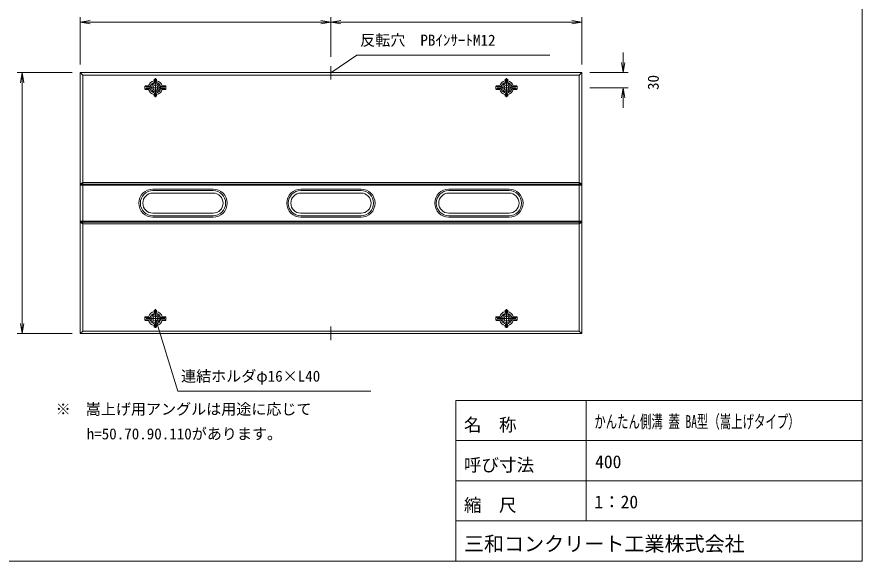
# Model space of a CAD drawing. Units: millimetres, scale not verified. Extents: x 985 to 15835, y 690 to 11190.
# Drawn here: x 7409 to 15835, y 690 to 6110 of the extents above; entities that cross this region are included whole.
import ezdxf
from ezdxf.enums import TextEntityAlignment as Align

# ---------------------------------------------------------------- set-up
doc = ezdxf.new("R2010")
doc.units = ezdxf.units.MM
doc.header["$LTSCALE"] = 20
for name, color, linetype, lineweight in [('0_2', 7, 'Continuous', 9), ('D-STR-DIM（寸法）', 7, 'Continuous', 18), ('D-STR-HTXT（旗揚げ）', 7, 'Continuous', 18), ('D-STR-STR1（構造物）', 7, 'Continuous', 18), ('D-STR（構造物外形線）', 1, 'Continuous', 18), ('D-TTL(外枠）', 2, 'Continuous', 18)]:
    doc.layers.add(name, color=color, linetype=linetype, lineweight=lineweight)
doc.layers.add('D-STR-TXT（文字）', color=7, linetype='Continuous')
doc.layers.add('D-TTL-TXT（文字）', color=7, linetype='Continuous')
doc.styles.add('ＭＳ ゴシック', font='')
doc.styles.get('ＭＳ ゴシック').set_extended_font_data('MS Gothic')

msp = doc.modelspace()

# ---------------------------------------------------------------- linework, layer by layer
at = {"layer": '0_2'}
for p, q in [((8039.92, 6057.02), (8139.92, 6073.69)), ((10439.92, 6073.69), (10539.92, 6057.02)), ((10539.92, 6057.02), (10639.92, 6073.69)), ((12939.92, 6073.69), (13039.92, 6057.02)), ((8139.92, 6040.36), (8039.92, 6057.02)), ((8039.92, 6057.02), (8139.92, 6057.02)), ((10539.92, 6057.02), (10439.92, 6040.36)), ((10539.92, 6057.02), (10439.92, 6057.02)), ((10639.92, 6040.36), (10539.92, 6057.02)), ((10539.92, 6057.02), (10639.92, 6057.02)), ((13039.92, 6057.02), (12939.92, 6040.36)), ((13039.92, 6057.02), (12939.92, 6057.02)), ((13453.06, 5555.22), (13436.39, 5655.22)), ((13469.73, 5655.22), (13453.06, 5555.22)), ((13453.06, 5555.22), (13453.06, 5655.22)), ((7445.55, 5455.22), (7462.22, 5555.22)), ((7462.22, 5555.22), (7478.88, 5455.22)), ((7462.22, 5555.22), (7462.22, 5455.22)), ((13436.39, 5305.22), (13453.06, 5405.22)), ((13453.06, 5405.22), (13469.73, 5305.22)), ((13453.06, 5405.22), (13453.06, 5305.22)), ((7462.22, 2955.22), (7445.55, 3055.22)), ((7478.88, 3055.22), (7462.22, 2955.22)), ((7462.22, 2955.22), (7462.22, 3055.22))]:
    msp.add_line(p, q, dxfattribs=at)
at = {"layer": 'D-STR-DIM（寸法）'}
for p, q in [((8039.92, 5635.22), (8039.92, 6107.02)), ((10539.92, 5712.04), (10539.92, 6107.02)), ((13039.92, 5635.22), (13039.92, 6107.02)), ((10439.92, 6057.02), (8139.92, 6057.02)), ((12939.92, 6057.02), (10639.92, 6057.02)), ((13453.06, 5655.22), (13453.06, 5755.22)), ((7959.92, 5555.22), (7412.22, 5555.22)), ((13119.92, 5555.22), (13503.06, 5555.22)), ((7462.22, 5455.22), (7462.22, 3055.22)), ((13119.92, 5405.22), (13503.06, 5405.22)), ((13453.06, 5305.22), (13453.06, 5205.22)), ((7959.92, 2955.22), (7412.22, 2955.22))]:
    msp.add_line(p, q, dxfattribs=at)
at = {"layer": 'D-STR-HTXT（旗揚げ）'}
for p, q in [((10539.92, 5553.34), (10799.46, 5729.96)), ((10799.46, 5729.96), (12722.51, 5729.96)), ((8789.92, 3105.22), (9013.31, 2383.57)), ((9013.31, 2383.57), (10936.35, 2383.57))]:
    msp.add_line(p, q, dxfattribs=at)
at = {"layer": 'D-STR-STR1（構造物）'}
for p, q in [((10539.92, 5621.15), (10539.92, 5485.52)), ((8777.42, 5474.1), (8777.42, 5485.72)), ((8781.92, 5490.22), (8797.92, 5490.22)), ((8782.42, 5490.22), (8782.42, 5457.18)), ((8789.92, 5311.66), (8789.92, 5498.79)), ((8797.42, 5490.22), (8797.42, 5457.18)), ((8802.42, 5485.72), (8802.42, 5474.1)), ((12277.42, 5485.72), (12277.42, 5474.1)), ((12297.92, 5490.22), (12281.92, 5490.22)), ((12282.42, 5490.22), (12282.42, 5457.18)), ((12289.92, 5311.66), (12289.92, 5498.79)), ((12297.42, 5490.22), (12297.42, 5457.18)), ((12302.42, 5474.1), (12302.42, 5485.72)), ((8684.92, 5392.22), (8684.92, 5418.22)), ((8738.93, 5417.72), (8684.92, 5417.72)), ((8738.93, 5392.72), (8684.92, 5392.72)), ((8689.42, 5422.72), (8722.14, 5422.72)), ((8883.48, 5405.22), (8696.35, 5405.22)), ((8738.93, 5417.72), (8722.14, 5422.72)), ((8722.14, 5387.72), (8738.93, 5392.72)), ((8782.42, 5457.18), (8777.42, 5474.1)), ((8802.42, 5474.1), (8797.42, 5457.18)), ((8857.69, 5422.72), (8840.91, 5417.72)), ((8894.92, 5417.72), (8840.91, 5417.72)), ((8857.69, 5387.72), (8840.91, 5392.72)), ((8894.92, 5392.72), (8840.91, 5392.72)), ((8890.42, 5422.72), (8857.69, 5422.72)), ((8894.92, 5392.22), (8894.92, 5418.22)), ((12184.92, 5392.22), (12184.92, 5418.22)), ((12184.92, 5417.72), (12238.93, 5417.72)), ((12184.92, 5392.72), (12238.93, 5392.72)), ((12189.42, 5422.72), (12222.14, 5422.72)), ((12196.35, 5405.22), (12383.48, 5405.22)), ((12222.14, 5422.72), (12238.93, 5417.72)), ((12222.14, 5387.72), (12238.93, 5392.72)), ((12277.42, 5474.1), (12282.42, 5457.18)), ((12297.42, 5457.18), (12302.42, 5474.1)), ((12340.91, 5417.72), (12357.69, 5422.72)), ((12340.91, 5417.72), (12394.92, 5417.72)), ((12340.91, 5392.72), (12394.92, 5392.72)), ((12357.69, 5387.72), (12340.91, 5392.72)), ((12390.42, 5422.72), (12357.69, 5422.72)), ((12394.92, 5392.22), (12394.92, 5418.22)), ((8722.14, 5387.72), (8689.42, 5387.72)), ((8782.42, 5353.26), (8777.42, 5336.35)), ((8777.42, 5324.72), (8777.42, 5336.35)), ((8797.92, 5320.22), (8781.92, 5320.22)), ((8782.42, 5353.26), (8782.42, 5320.22)), ((8797.42, 5353.26), (8797.42, 5320.22)), ((8797.42, 5353.26), (8802.42, 5336.35)), ((8802.42, 5336.35), (8802.42, 5324.72)), ((8890.42, 5387.72), (8857.69, 5387.72)), ((12189.42, 5387.72), (12222.14, 5387.72)), ((12282.42, 5353.26), (12277.42, 5336.35)), ((12277.42, 5336.35), (12277.42, 5324.72)), ((12281.92, 5320.22), (12297.92, 5320.22)), ((12282.42, 5353.26), (12282.42, 5320.22)), ((12297.42, 5353.26), (12302.42, 5336.35)), ((12297.42, 5353.26), (12297.42, 5320.22)), ((12302.42, 5324.72), (12302.42, 5336.35)), ((12357.69, 5387.72), (12390.42, 5387.72)), ((8684.92, 3118.22), (8684.92, 3092.22)), ((8738.93, 3117.72), (8684.92, 3117.72)), ((8722.14, 3122.72), (8689.42, 3122.72)), ((8722.14, 3122.72), (8738.93, 3117.72)), ((8777.42, 3185.72), (8777.42, 3174.1)), ((8782.42, 3157.18), (8777.42, 3174.1)), ((8797.92, 3190.22), (8781.92, 3190.22)), ((8782.42, 3157.18), (8782.42, 3190.22)), ((8789.92, 3198.79), (8789.92, 3011.66)), ((8797.42, 3157.18), (8797.42, 3190.22)), ((8797.42, 3157.18), (8802.42, 3174.1)), ((8802.42, 3174.1), (8802.42, 3185.72)), ((8857.69, 3122.72), (8840.91, 3117.72)), ((8894.92, 3117.72), (8840.91, 3117.72)), ((8890.42, 3122.72), (8857.69, 3122.72)), ((8894.92, 3118.22), (8894.92, 3092.22)), ((12184.92, 3118.22), (12184.92, 3092.22)), ((12184.92, 3117.72), (12238.93, 3117.72)), ((12189.42, 3122.72), (12222.14, 3122.72)), ((12222.14, 3122.72), (12238.93, 3117.72)), ((12277.42, 3174.1), (12277.42, 3185.72)), ((12282.42, 3157.18), (12277.42, 3174.1)), ((12281.92, 3190.22), (12297.92, 3190.22)), ((12282.42, 3157.18), (12282.42, 3190.22)), ((12289.92, 3198.79), (12289.92, 3011.66)), ((12297.42, 3157.18), (12297.42, 3190.22)), ((12297.42, 3157.18), (12302.42, 3174.1)), ((12302.42, 3185.72), (12302.42, 3174.1)), ((12357.69, 3122.72), (12340.91, 3117.72)), ((12340.91, 3117.72), (12394.92, 3117.72)), ((12357.69, 3122.72), (12390.42, 3122.72)), ((12394.92, 3118.22), (12394.92, 3092.22)), ((8738.93, 3092.72), (8684.92, 3092.72)), ((8689.42, 3087.72), (8722.14, 3087.72)), ((8883.48, 3105.22), (8696.35, 3105.22)), ((8738.93, 3092.72), (8722.14, 3087.72)), ((8782.42, 3053.26), (8777.42, 3036.35)), ((8777.42, 3036.35), (8777.42, 3024.72)), ((8782.42, 3020.22), (8782.42, 3053.26)), ((8802.42, 3036.35), (8797.42, 3053.26)), ((8797.42, 3020.22), (8797.42, 3053.26)), ((8802.42, 3024.72), (8802.42, 3036.35)), ((8894.92, 3092.72), (8840.91, 3092.72)), ((8857.69, 3087.72), (8840.91, 3092.72)), ((8890.42, 3087.72), (8857.69, 3087.72)), ((12184.92, 3092.72), (12238.93, 3092.72)), ((12189.42, 3087.72), (12222.14, 3087.72)), ((12196.35, 3105.22), (12383.48, 3105.22)), ((12222.14, 3087.72), (12238.93, 3092.72)), ((12277.42, 3036.35), (12282.42, 3053.26)), ((12277.42, 3024.72), (12277.42, 3036.35)), ((12282.42, 3020.22), (12282.42, 3053.26)), ((12297.42, 3020.22), (12297.42, 3053.26)), ((12297.42, 3053.26), (12302.42, 3036.35)), ((12302.42, 3036.35), (12302.42, 3024.72)), ((12340.91, 3092.72), (12357.69, 3087.72)), ((12340.91, 3092.72), (12394.92, 3092.72)), ((12390.42, 3087.72), (12357.69, 3087.72)), ((8781.92, 3020.22), (8797.92, 3020.22)), ((10539.92, 2889.29), (10539.92, 3024.92)), ((12297.92, 3020.22), (12281.92, 3020.22))]:
    msp.add_line(p, q, dxfattribs=at)
at = {"layer": 'D-STR-STR1（構造物）', "color": 4}
msp.add_line((8064.92, 4417.72), (8064.92, 4092.72), dxfattribs=at)
at = {"layer": 'D-STR-STR1（構造物）'}
for centre, radius in [((8789.92, 5405.22), 52.5), ((8789.92, 5405.22), 40), ((8789.92, 5405.22), 25), ((12289.92, 5405.22), 52.5), ((12289.92, 5405.22), 40), ((12289.92, 5405.22), 25), ((8789.92, 3105.22), 52.5), ((8789.92, 3105.22), 40), ((8789.92, 3105.22), 25), ((12289.92, 3105.22), 52.5), ((12289.92, 3105.22), 40), ((12289.92, 3105.22), 25)]:
    msp.add_circle(centre, radius, dxfattribs=at)
for centre, radius, start, end in [((8781.92, 5485.72), 4.5, 90, 180), ((8797.92, 5485.72), 4.5, 359.99998, 89.99998), ((12281.92, 5485.72), 4.5, 90.00002, 180.00002), ((12297.92, 5485.72), 4.5, 0, 90), ((8689.42, 5418.22), 4.5, 90, 180), ((8789.92, 5405.22), 70, 100.28656, 165.52249), ((8789.92, 5405.22), 70, 14.47751, 79.71344), ((8890.42, 5418.22), 4.5, 0, 90), ((12189.42, 5418.22), 4.5, 90, 180), ((12289.92, 5405.22), 70, 100.28656, 165.52249), ((12289.92, 5405.22), 70, 14.47751, 79.71344), ((12390.42, 5418.22), 4.5, 0, 90), ((8689.42, 5392.22), 4.5, 180, 270), ((8789.92, 5405.22), 70, 194.47751, 259.71344), ((8781.92, 5324.72), 4.5, 180, 270), ((8797.92, 5324.72), 4.5, 270, 0), ((8789.92, 5405.22), 70, 280.28656, 345.52249), ((8890.42, 5392.22), 4.5, 270, 0), ((12189.42, 5392.22), 4.5, 180, 270), ((12289.92, 5405.22), 70, 194.47751, 259.71344), ((12281.92, 5324.72), 4.5, 180, 270), ((12297.92, 5324.72), 4.5, 270, 0), ((12289.92, 5405.22), 70, 280.28656, 345.52249), ((12390.42, 5392.22), 4.5, 270, 0), ((8689.42, 3118.22), 4.5, 90, 180), ((8789.92, 3105.22), 70, 100.28656, 165.52249), ((8781.92, 3185.72), 4.5, 90, 180), ((8797.92, 3185.72), 4.5, 0, 90), ((8789.92, 3105.22), 70, 14.47751, 79.71344), ((8890.42, 3118.22), 4.5, 0, 90), ((12189.42, 3118.22), 4.5, 90, 180), ((12289.92, 3105.22), 70, 100.28656, 165.52249), ((12281.92, 3185.72), 4.5, 90, 180), ((12297.92, 3185.72), 4.5, 0, 90), ((12289.92, 3105.22), 70, 14.47751, 79.71344), ((12390.42, 3118.22), 4.5, 0, 90), ((8689.42, 3092.22), 4.5, 180, 270), ((8789.92, 3105.22), 70, 194.47751, 259.71344), ((8789.92, 3105.22), 70, 280.28656, 345.52249), ((8890.42, 3092.22), 4.5, 270, 0), ((12189.42, 3092.22), 4.5, 180, 270), ((12289.92, 3105.22), 70, 194.47751, 259.71344), ((12289.92, 3105.22), 70, 280.28656, 345.52249), ((12390.42, 3092.22), 4.5, 270, 0), ((8781.92, 3024.72), 4.5, 180, 270), ((8797.92, 3024.72), 4.5, 270.00002, 0.00002), ((12281.92, 3024.72), 4.5, 179.99998, 269.99998), ((12297.92, 3024.72), 4.5, 270, 0)]:
    msp.add_arc(centre, radius, start, end, dxfattribs=at)
at = {"layer": 'D-STR（構造物外形線）'}
for p, q in [((13039.92, 5555.22), (8039.92, 5555.22)), ((8039.92, 2955.22), (8039.92, 5555.22)), ((8039.92, 5555.22), (8064.92, 5530.22)), ((8064.92, 5530.22), (13014.92, 5530.22)), ((8064.92, 2980.22), (8064.92, 5530.22)), ((13039.92, 5555.22), (13014.92, 5530.22)), ((13014.92, 2980.22), (13014.92, 5530.22)), ((13039.92, 2955.22), (13039.92, 5555.22)), ((8064.92, 4460.22), (8039.92, 4444.03)), ((13039.92, 4444.03), (8039.92, 4444.03)), ((13039.92, 4435.22), (8039.92, 4435.22)), ((13014.92, 4460.22), (8064.92, 4460.22)), ((8764.92, 4395.22), (9364.92, 4395.22)), ((10239.92, 4395.22), (10839.92, 4395.22)), ((11714.92, 4395.22), (12314.92, 4395.22)), ((13014.92, 4460.22), (13039.92, 4444.03)), ((8764.92, 4380.22), (9364.92, 4380.22)), ((8764.92, 4355.22), (9364.92, 4355.22)), ((10239.92, 4380.22), (10839.92, 4380.22)), ((10239.92, 4355.22), (10839.92, 4355.22)), ((11714.92, 4380.22), (12314.92, 4380.22)), ((11714.92, 4355.22), (12314.92, 4355.22)), ((8764.92, 4155.22), (9364.92, 4155.22)), ((8764.92, 4130.22), (9364.92, 4130.22)), ((10239.92, 4155.22), (10839.92, 4155.22)), ((10239.92, 4130.22), (10839.92, 4130.22)), ((11714.92, 4155.22), (12314.92, 4155.22)), ((11714.92, 4130.22), (12314.92, 4130.22)), ((13039.92, 4075.22), (8039.92, 4075.22)), ((13039.92, 4066.42), (8039.92, 4066.42)), ((8064.92, 4050.22), (8039.92, 4066.42)), ((13014.92, 4050.22), (8064.92, 4050.22)), ((8764.92, 4115.22), (9364.92, 4115.22)), ((10239.92, 4115.22), (10839.92, 4115.22)), ((11714.92, 4115.22), (12314.92, 4115.22)), ((13014.92, 4050.22), (13039.92, 4066.42)), ((8064.92, 2980.22), (8039.92, 2955.22)), ((13039.92, 2955.22), (8039.92, 2955.22)), ((13014.92, 2980.22), (8064.92, 2980.22)), ((13014.92, 2980.22), (13039.92, 2955.22))]:
    msp.add_line(p, q, dxfattribs=at)
for centre, radius, start, end in [((8764.92, 4255.22), 140, 90, 270), ((9364.92, 4255.22), 140, 270, 90), ((10239.92, 4255.22), 140, 90, 270), ((10839.92, 4255.22), 140, 270, 90), ((11714.92, 4255.22), 140, 90, 270), ((12314.92, 4255.22), 140, 270, 90), ((8764.92, 4255.22), 125, 90, 270), ((8764.92, 4255.22), 100, 90, 270), ((9364.92, 4255.22), 125, 270, 90), ((9364.92, 4255.22), 100, 270, 90), ((10239.92, 4255.22), 125, 90, 270), ((10239.92, 4255.22), 100, 90, 270), ((10839.92, 4255.22), 125, 270, 90), ((10839.92, 4255.22), 100, 270, 90), ((11714.92, 4255.22), 125, 90, 270), ((11714.92, 4255.22), 100, 90, 270), ((12314.92, 4255.22), 125, 270, 90), ((12314.92, 4255.22), 100, 270, 90)]:
    msp.add_arc(centre, radius, start, end, dxfattribs=at)
at = {"layer": 'D-TTL(外枠）'}
for p, q in [((15835, 690), (15835, 11190)), ((11785, 2290), (15835, 2290)), ((11785, 2290), (11785, 690)), ((13085, 2290), (13085, 1090)), ((11785, 1890), (15835, 1890)), ((11785, 1490), (15835, 1490)), ((11785, 1090), (15835, 1090)), ((15835, 690), (985, 690))]:
    msp.add_line(p, q, dxfattribs=at)

# ---------------------------------------------------------------- texts
at = {"layer": 'D-STR-DIM（寸法）', "style": 'ＭＳ ゴシック'}
msp.add_text('30', height=110, rotation=90, dxfattribs=at).set_placement((13840.56, 5382.38), align=Align.BOTTOM_LEFT)
at = {"layer": 'D-STR-TXT（文字）', "style": 'ＭＳ ゴシック'}
for s, p in [('反転穴\u3000PBｲﾝｻｰﾄM12', (10831.33, 5790.54)), ('連結ホルダφ16×L40', (9045.18, 2444.15)), ('※\u3000嵩上げ用アングルは用途に応じて', (7795.51, 2115.59)), ('\u3000\u3000h=50.70.90.110があります。', (7804.61, 1869.22))]:
    msp.add_text(s, height=110, dxfattribs=at).set_placement(p, align=Align.BOTTOM_LEFT)
at = {"layer": 'D-TTL-TXT（文字）', "style": 'ＭＳ ゴシック'}
for s, height, p in [('名\u3000称', 128.3, (11865.45, 1944.73)), ('呼び寸法', 128.3, (11865.45, 1544.73)), ('400', 128.3, (13173.5, 1576.71)), ('縮\u3000尺', 128.3, (11865.45, 1144.73)), ('1：20', 128.3, (13165.45, 1176.71)), ('三和コンクリート工業株式会社', 146.6, (11865.45, 744.73))]:
    msp.add_text(s, height=height, dxfattribs=at).set_placement(p, align=Align.BOTTOM_LEFT)
at = {"layer": 'D-TTL-TXT（文字）', "style": 'ＭＳ ゴシック', "width": 0.65}
msp.add_text('かんたん側溝 蓋 BA型（嵩上げタイプ）', height=128.3, dxfattribs=at).set_placement((13165.45, 1976.71), align=Align.BOTTOM_LEFT)

doc.saveas('drawing.dxf')
